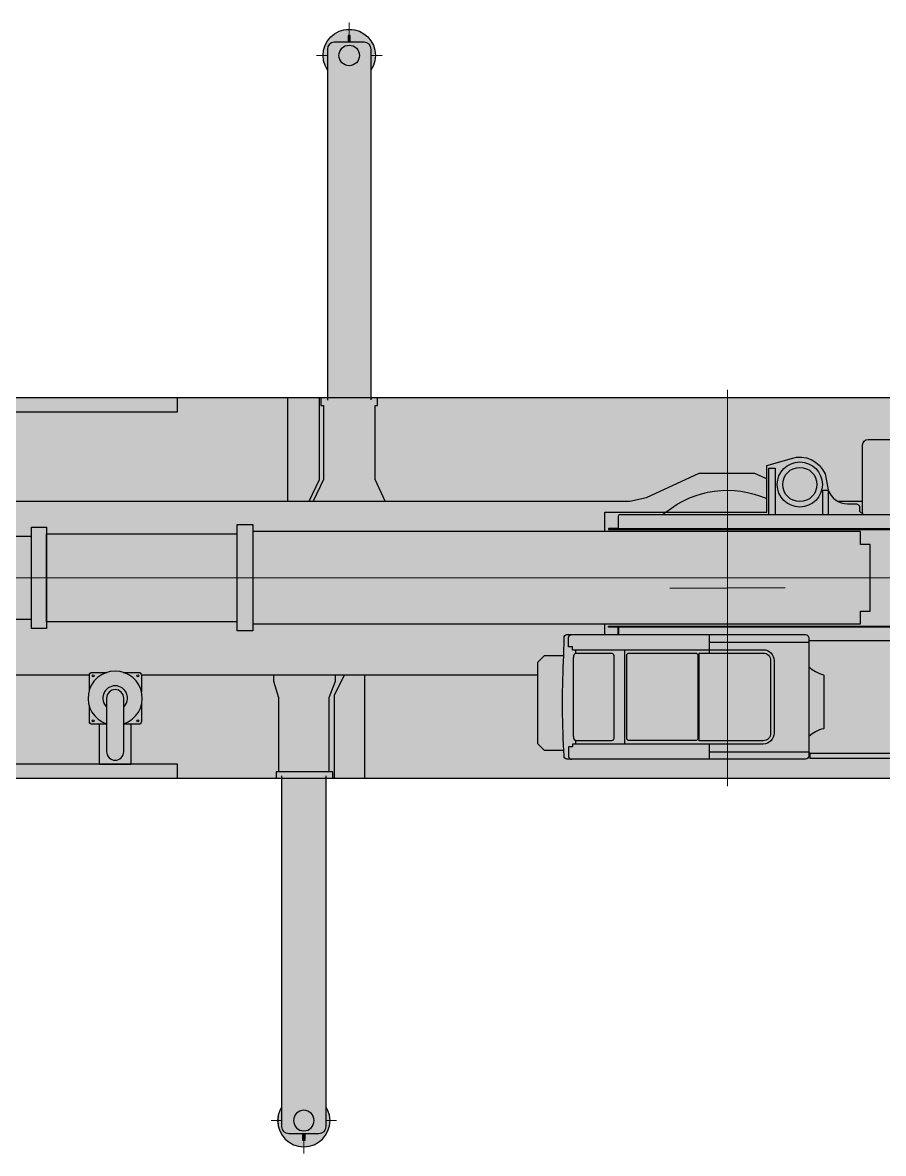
# Model space of a CAD drawing. Header units: millimetres. Extents: x -10760 to 69995, y -15762 to 14828.
# Drawn here: x 52692 to 58992, y -10375 to -2094 of the extents above; entities that cross this region are included whole.
import ezdxf

# ---------------------------------------------------------------- set-up
doc = ezdxf.new("R2010")
doc.units = ezdxf.units.MM
doc.set_wipeout_variables(frame=1)
doc.layers.add('Техника. Кран ZTC600V552', color=250, linetype='Continuous')
doc.layers.add('Техника. Кран ZTC600V552 Штрих', color=7, linetype='Continuous', true_color=0xb8d68f)

# ---------------------------------------------------------------- blocks, each defined once
blk = doc.blocks.new('ZTC600V552-20200530.16455901')
at = {"color": 0, "linetype": 'ByBlock', "lineweight": -2, "transparency": 16777216}
blk.add_wipeout([(220.0939139130435, 66.77326604590951), (191.22896470923652, 127.79469103305348), (145.89157562082718, 177.8078967955936), (87.98710385883831, 212.5047518398918), (22.503433615391778, 228.8964732701612), (-44.91867967715201, 225.57108018551799), (-108.47150333670196, 202.8150215439572), (-162.6806048220348, 162.58850148376723), (-202.87641868958298, 108.35662757620787), (-225.59648239580568, 44.79092687854239), (-228.8836924017899, -22.633058841500542), (-212.45488883531664, -88.10743561115169), (-177.7252468479963, -145.99224853675895), (-127.68637359892062, -191.30130683598816), (-66.64861157591281, -220.13169370856872), (0.13025378489598854, -229.999963117283), (66.89789910043234, -220.056063529157), (127.9029674809651, -191.15656125166925), (177.89048971677056, -145.79085591465451), (212.55454669009626, -87.86674388736463), (228.90918072702092, -22.373801171998252), (230.00000000000009, -5.684341886080802e-14)], dxfattribs=at)
at = {"layer": 'Техника. Кран ZTC600V552 Штрих', "true_color": 0xadadad, "transparency": 16777216}
h = blk.add_hatch(color=253, dxfattribs=at)
h.dxf.hatch_style = 1
edge = h.paths.add_edge_path()
edge.add_arc((0, 0), 230, 0, 360)
at = {"color": 0, "linetype": 'ByBlock', "lineweight": 5, "transparency": 16777216}
for points in [[(0, 0), (0, 288.2672045014607)], [(-288.2672045014608, 0), (0, 0)], [(0, 0), (288.2672045014608, 0)], [(0, -288.2672045014607), (0, 0)]]:
    blk.add_lwpolyline(points, dxfattribs=at)
at = {"color": 0, "linetype": 'ByBlock', "lineweight": -2, "transparency": 16777216}
for points in [[(9.22455054404884, 75.97117748019454), (9.22455054404884, 173.6035107707744), (-9.224550544044645, 173.6035107707744), (-9.224550544044645, 75.97117748019454)], [(-75.97117748019454, 9.224550544046743), (-173.6035107707744, 9.224550544046743), (-173.6035107707744, -9.224550544046743), (-75.97117748019454, -9.224550544046743)], [(75.97117748019454, 9.224550544046743), (173.6035107707744, 9.224550544046743), (173.6035107707744, -9.224550544046743), (75.97117748019454, -9.224550544046743)], [(9.22455054404884, -75.97117748019454), (9.22455054404884, -173.6035107707744), (-9.224550544044645, -173.6035107707744), (-9.224550544044645, -75.97117748019454)]]:
    blk.add_lwpolyline(points, close=True, dxfattribs=at)
for radius in [230, 75.97117748019454]:
    blk.add_circle((0, 0), radius, dxfattribs=at)
blk = doc.blocks.new('ZTC600V552-20200530.164601')
at = {"color": 0, "linetype": 'ByBlock', "lineweight": -2, "transparency": 16777216}
blk.add_wipeout([(-160, -2912.2687313229762), (160, -2912.2687313229762), (160, 46.814070560263644), (160, 46.814070560263644), (156.19397662556435, 65.94824217851783), (145.3553390593272, 82.16940961959062), (129.1341716182542, 93.00804718582822), (110, 96.81407056026364), (-110.00000000000023, 96.81407056026364), (-110.00000000000023, 96.81407056026364), (-129.13417161825464, 93.00804718582822), (-145.3553390593272, 82.16940961959062), (-156.19397662556435, 65.94824217851783), (-160, 46.814070560263644)], dxfattribs=at)
at = {"layer": 'Техника. Кран ZTC600V552 Штрих', "true_color": 0xadadad, "transparency": 16777216}
h = blk.add_hatch(color=253, dxfattribs=at)
h.dxf.hatch_style = 1
edge = h.paths.add_edge_path()
edge.add_line((-160, 46.81407056026364), (-160, -2912.268731322976))
edge.add_line((-160, -2912.268731322976), (160, -2912.268731322976))
edge.add_line((160, -2912.268731322976), (160, 46.81407056026364))
edge.add_arc((110, 46.81407056026364), 50, 0, 90)
edge.add_line((110, 96.81407056026364), (-110, 96.81407056026364))
edge.add_arc((-110, 46.81407056026364), 50, 90, 180)
at = {"color": 0, "linetype": 'ByBlock', "lineweight": -2, "transparency": 16777216}
blk.add_lwpolyline([(-160, 46.81407056026364), (-160, -2912.268731322976), (160, -2912.268731322976), (160, 46.81407056026364, 0.414213562373095), (110, 96.81407056026364), (-110, 96.81407056026364, 0.414213562373095)], format="xyb", close=True, dxfattribs=at)
blk.add_circle((0, 0), 75.12950752593702, dxfattribs=at)
blk = doc.blocks.new('ZTC600V552-20230223.112011')
at = {"color": 0, "linetype": 'ByBlock', "lineweight": -2, "transparency": 16777216}
blk.add_wipeout([(3482, -1395.000000000009), (-6272.576220367216, -1365.0000000000018), (-6272.576220367216, -1395.0000000000036), (-6751.290429858449, -1395.0000000000036), (-7689.950956970864, -1375.0000000000055), (-7839.814450773222, -1365.0000000000018), (-7934.015648474164, -1365.0000000000018), (-7934.015648474164, -1328.1526880161236), (-7943.399571191656, -1328.1526880161236), (-7943.399571191656, -1365.0000000000018), (-7971.565594908699, -1365.0000000000018), (-7971.565594908699, -1365.0000000000018), (-8016.052618565442, -1360.5948479144881), (-8058.329447433411, -1346.0631453438782), (-8096.123435916357, -1322.186062748151), (-8127.40291929887, -1290.2471435733387), (-8149.90581864377, -1253.2292483891033), (-8149.90581864377, -1253.2292483891033), (-8181.3338465066845, -1086.2716451420383), (-8204.360544903306, -917.9495331712496), (-8218.92811746713, -748.6853962521855), (-8225, -578.9040826164874), (-8225, -578.9040826164874), (-8225, 578.9040826164819), (-8225, 578.9040826164819), (-8218.92811746713, 748.6853962521818), (-8204.360544903306, 917.9495331712424), (-8181.333846506683, 1086.2716451420347), (-8149.905818643768, 1253.2292483890997), (-8149.90581864377, 1253.2292483890997), (-8149.90581864377, 1253.2292483890997), (-8126.546380182957, 1291.3453509381216), (-8095.037011918302, 1323.0574992459005), (-8057.071540679887, 1346.6609657789595), (-8014.690849460354, 1360.886915676485), (-7971.565594908699, 1364.9999999999964), (-7943.399571191656, 1364.9999999999964), (-7943.399571191656, 1328.1526880161146), (-7934.015648474164, 1328.1526880161146), (-7934.015648474164, 1364.9999999999964), (-7839.814450773222, 1364.9999999999964), (-7689.950956970864, 1374.9999999999964), (-6751.290429858449, 1394.9999999999964), (-6272.576220367216, 1394.9999999999964), (-6272.576220367216, 1364.9999999999964), (3482, 1395), (3482, -1.8189894035458565e-12)], dxfattribs=at)
at = {"layer": 'Техника. Кран ZTC600V552 Штрих', "transparency": 16777216}
h = blk.add_hatch(color=256, dxfattribs=at)
h.dxf.hatch_style = 1
edge = h.paths.add_edge_path()
edge.add_line((3482, 0), (3482, -1395.000000000004))
edge.add_line((3482, -1395.000000000004), (-6242.576220367217, -1395.000000000004))
edge.add_line((-6242.576220367217, -1395.000000000004), (-6242.576220367217, -1365.000000000004))
edge.add_line((-6242.576220367217, -1365.000000000004), (-6272.576220367217, -1365))
edge.add_line((-6272.576220367217, -1365), (-6272.576220367217, -1395))
edge.add_line((-6272.576220367217, -1395), (-6751.290429858449, -1395))
edge.add_line((-6751.290429858449, -1395), (-7689.950956970864, -1375))
edge.add_line((-7689.950956970864, -1375), (-7839.814450773221, -1365))
edge.add_line((-7839.814450773221, -1365), (-7934.015648474164, -1365))
edge.add_line((-7934.015648474164, -1365), (-7934.015648474164, -1328.152688016118))
edge.add_line((-7934.015648474164, -1328.152688016118), (-7943.399571191656, -1328.152688016118))
edge.add_line((-7943.399571191656, -1328.152688016118), (-7943.399571191656, -1365))
edge.add_line((-7943.399571191656, -1365), (-7971.565594908698, -1365))
edge.add_arc((-7974.937529171773, -1172.215963592285), 192.8135229550195, 204.8449366011224, 271.0020430524743, ccw=False)
edge.add_arc((-4834.153194185941, -542.6365909160021), 3391.040753434504, 180.6127952967653, 192.0959835745431, ccw=False)
edge.add_line((-8225, -578.9040826164855), (-8225, 578.9040826164855))
edge.add_arc((-4834.153194185941, 542.6365909160021), 3391.040753434504, 167.9040164254568, 179.3872047032346, ccw=False)
edge.add_arc((-7974.937529171773, 1172.215963592285), 192.8135229550195, 88.99795694752572, 155.1550633988776, ccw=False)
edge.add_line((-7971.565594908698, 1365), (-7943.399571191656, 1365))
edge.add_line((-7943.399571191656, 1365), (-7943.399571191656, 1328.152688016118))
edge.add_line((-7943.399571191656, 1328.152688016118), (-7934.015648474164, 1328.152688016118))
edge.add_line((-7934.015648474164, 1328.152688016118), (-7934.015648474164, 1365))
edge.add_line((-7934.015648474164, 1365), (-7839.814450773221, 1365))
edge.add_line((-7839.814450773221, 1365), (-7689.950956970864, 1375))
edge.add_line((-7689.950956970864, 1375), (-6751.290429858449, 1395))
edge.add_line((-6751.290429858449, 1395), (-6272.576220367217, 1395))
edge.add_line((-6272.576220367217, 1395), (-6272.576220367217, 1365))
edge.add_line((-6272.576220367217, 1365), (-6242.576220367217, 1364.999999999997))
edge.add_line((-6242.576220367217, 1364.999999999997), (-6242.576220367217, 1395))
edge.add_line((-6242.576220367217, 1395), (3482, 1395.000000000003))
edge.add_line((3482, 1395.000000000003), (3482, 0))
edge = h.paths.add_edge_path(flags=16)
edge.add_arc((-7770.445574267524, -1128.305616152095), 50, -77.75787567394337, 1.0231815394945443e-12, ccw=False)
edge.add_line((-7759.843407095406, -1177.168629273008), (-7920.336020298531, -1211.991891417296))
edge.add_arc((-7930.938187470648, -1163.128878296382), 50.00000000000077, 179.9999999999997, 282.24212432605543, ccw=False)
edge.add_arc((11707.99034504132, 0), 19723.25468947483, 176.6191652958018, 183.3808347041982, ccw=False)
edge.add_arc((-7930.938187470648, 1163.128878296382), 50.00000000000091, 77.75787567394462, 180.0000000000003, ccw=False)
edge.add_line((-7920.336020298531, 1211.991891417296), (-7759.843407095406, 1177.168629273008))
edge.add_arc((-7770.445574267524, 1128.305616152095), 50.0000000000003, -1.0231815394945443e-12, 77.75787567394337, ccw=False)
edge.add_arc((31297.87970779024, 0), 39034.63566347082, 178.3436208805314, 181.6563791194686)
at = {"color": 0, "linetype": 'ByBlock', "lineweight": -2, "transparency": 16777216}
for points in [[(-6242.576220367217, 1395), (3482, 1395.000000000003), (3482, 0), (3482, -1395.000000000004), (-6242.576220367217, -1395.000000000004)], [(-4024.929659903373, -1395.000000000004), (-4024.929659903373, -1290.68850714423), (-6178.714100705864, -1290.68850714423), (-6178.714100705864, -1028.451128417357), (-6150.545290885002, -1028.451128417357), (-6150.545290885002, -485.2488775989768), (-6188.089572241769, -485.2488775989768), (-6188.089572241769, 410.3303600887157), (-6066.067140376221, 410.3303600887157), (-6066.067140376221, 532.0828649289906), (-6066.067140376221, 578.9175023498974), (-5944.036210894006, 578.9175023498974), (-5944.036210894006, 1290.701926877642), (-4024.929659903374, 1290.701926877642), (-4024.929659903374, 1395.000000000001)], [(-5944.036210894006, 635.1092230214781), (-713.3949782770451, 635.1092230214781), (-591.3725464114968, 663.1979787925229), (-206.5090799909885, 841.146429895176), (197.1109481440126, 841.146429895176), (591.3611698208761, 663.1979787925229), (713.3779366086574, 635.1092230214781), (2782.256363006141, 635.1092230214781), (2782.256363006141, 1395.000000000003)], [(-3220.103981161868, 1395.000000000001), (-3220.103981161868, 635.1092230214781)], [(-3060.511775089577, 635.1092230214781), (-2985.423212376057, 794.3259087336337), (-2985.423212376057, 1395.000000000001)], [(-2976.042122197447, 1395.000000000001), (-2976.042122197447, 1337.5231910002), (-2957.268565249621, 1337.5231910002), (-2957.268565249621, 794.3259087336337), (-3032.362793040924, 635.1092230214781)], [(-2503.63154188131, 635.1092230214781), (-2578.731434750379, 794.3259087336337), (-2578.731434750379, 1337.5231910002), (-2559.957877802554, 1337.5231910002), (-2559.957877802553, 1395.000000000001)], [(-6150.545290885002, -635.1092230214781), (-4668.895078266485, -635.1092230214781)], [(-4288.449713738903, -635.1092230214781), (-713.3949782770451, -635.1092230214781), (-591.3725464114968, -663.1979787925229), (-206.5090799909885, -841.146429895176), (197.1109481440126, -841.146429895176), (591.3611698208761, -663.1979787925229), (713.3779366086574, -635.1092230214781), (2782.256363006141, -635.1092230214781), (2782.256363006141, -1395.000000000004)], [(-3322.130799133745, -635.1092230214781), (-3322.130799133745, -681.2901685488687), (-3284.578020160327, -803.0426269540803), (-3284.578020160327, -1346.254071915075), (-3303.345912030377, -1346.254071915075), (-3303.345912030377, -1395.000000000004)], [(-2887.267332713245, -1395.000000000004), (-2887.267332713245, -1346.254071915075), (-2915.421979839673, -1346.254071915075), (-2915.421979839673, -803.0426269540803), (-2868.482445609884, -681.2901685488687), (-2868.482445609884, -635.1092230214781)], [(-2802.779601170517, -635.1092230214781), (-2877.880577456875, -784.9681753920668), (-2877.880577456875, -1395.000000000004)], [(-2652.603605595821, -1395.000000000004), (-2652.603605595821, -635.1092230214781)], [(-4598.651418395842, -997.6422414335102), (-4598.651418395842, -1290.68850714423), (-4363.026856592325, -1290.68850714423), (-4363.026856592325, -997.6422414335102)], [(-2915.421979839673, -1346.254071915075), (-3284.578020160327, -1346.254071915075)]]:
    blk.add_lwpolyline(points, dxfattribs=at)
for points in [[(-4669.07084460793, -744.6222514959773), (-4669.07084460793, -637.7661286111106, -0.414213562373095), (-4648.901905945582, -617.5971899487631), (-4539.757923673131, -617.5971899487631)], [(-4421.920351315033, -617.5971899487631), (-4308.442886059805, -617.5971899487631, -0.414213562373095), (-4288.273947397458, -637.7661286111106), (-4288.273947397458, -759.6912792369585)], [(-4543.529703178792, -997.6422414335102), (-4648.901905945582, -997.6422414335102, -0.414213562373095), (-4669.07084460793, -977.4733027711627), (-4669.07084460793, -869.1991321867645)], [(-4288.273947397458, -854.1301044457832), (-4288.273947397458, -977.4733027711627, -0.414213562373095), (-4308.442886059805, -997.6422414335102), (-4418.148571809375, -997.6422414335102)]]:
    blk.add_lwpolyline(points, format="xyb", dxfattribs=at)
blk.add_lwpolyline([(-4418.148571809375, -1198.26319558073), (-4418.148571809375, -806.9106918413745, 0.9999999999999999), (-4543.529703178792, -806.9106918413745), (-4543.529703178793, -1198.26319558073, 0.9999999999999999)], format="xyb", close=True, dxfattribs=at)
for centre, radius in [((0, 0), 116.752953930506), ((-4641.745141335887, -643.4917937705177), 7.186608109113877), ((-4315.599650669501, -643.4917937705177), 7.186608109113877), ((-4641.745141335887, -971.7476376117556), 7.186608109113877), ((-4315.599650669501, -971.7476376117556), 7.186608109113877)]:
    blk.add_circle(centre, radius, dxfattribs=at)
for centre, radius, start, end in [((-4480.839137494082, -806.9106918413709), 198.2700818672722, 288.4325304276095, 251.5674695723905), ((-4480.839137494084, -806.9106918413745), 90.30677710072716, 313.963150102835, 226.036849897165)]:
    blk.add_arc(centre, radius, start, end, dxfattribs=at)
blk = doc.blocks.new('ZTC600V552-20230219.111248')
at = {"color": 0, "linetype": 'ByBlock', "lineweight": -2, "transparency": 16777216}
blk.add_wipeout([(988.9515436030897, 1048.154202563801), (988.9515436030897, 1048.154202563801), (992.8699856447056, 1062.9169608808825), (1001.6209360687237, 1075.435510630692), (1014.1394858185329, 1084.18646105471), (1028.9022441356146, 1088.1049030963268), (1028.9022441356146, 1088.1049030963259), (2122.3364738910177, 1088.1049030963259), (2122.3364738910177, 1088.1049030963259), (2138.3927521467717, 1086.4494110483165), (2152.0870683721255, 1077.9047970449083), (2160.6316823755337, 1064.2104808195545), (2162.2871744235426, 1048.154202563801), (2162.2871744235426, 1048.1542025638), (2162.2871744235426, 535.5371178456699), (2319.4699895037993, 535.5371178456699), (2319.4699895037993, 551.3673592288833), (2340.9831475447427, 551.3673592288833), (2353.9511900273646, 548.5051603282773), (2395.6501095176354, 529.7764240439137), (2408.5507451420926, 526.909040000377), (2757.7804921589563, 526.909040000377), (2846.9079140836766, 577.2671481935686), (2861.2085383008234, 580.160457951788), (3832.70728905173, 580.160457951788), (3832.70728905173, 580.160457951788), (3840.486619163566, 578.7451306812318), (3847.081600165857, 574.3830951642849), (3851.4283440807626, 567.7780254742729), (3852.8256436429074, 559.9954370741762), (3852.8256436429074, 559.9954370741762), (3852.8256436429074, -411.72108967998065), (3852.8256436429074, -411.72108967998065), (3851.428344080759, -419.50367808007286), (3847.081600165852, -426.1087477700803), (3840.486619163563, -430.47078328702355), (3832.70728905173, -431.8861105575779), (2861.2085383008234, -431.8861105575779), (2846.9079140836766, -427.5772567778622), (2757.7804921589563, -377.16729715531983), (2408.5507451420926, -377.16729715531983), (2395.6501095176354, -380.0450514847321), (2353.9511900273646, -398.75823234030395), (2340.9831475447427, -401.63598666970165), (2319.4699895037993, -401.63598666970165), (2319.4699895037993, -385.7953750006127), (1988.9223124848795, -385.7953750006127), (1988.9223124848795, -414.5781034376414), (1986.0704838701347, -417.4714131958608), (1865.35517118009, -417.4714131958608), (1865.35517118009, -1235.1710467543307), (1865.35517118009, -1235.1710467543307), (1864.8613185092308, -1240.1817337256257), (1862.2902695878824, -1244.5107730912182), (1858.1267429886395, -1247.3420132156534), (1853.155686307553, -1248.1416818084103), (606.4543177796368, -1248.1416818084103), (606.4543177796368, -1209.2634800752426), (594.9484856049386, -1209.2634800752426), (594.9484856049386, -1227.9766609308135), (594.9484856049386, -1227.9766609308135), (593.4904414557304, -1237.7618816261097), (588.2929011687212, -1246.179839321513), (580.1977205934926, -1251.867060809299), (570.5160920911147, -1253.902375610167), (-1174.1237663989305, -1253.902375610167), (-1174.1237663989305, -1253.902375610167), (-1182.5538362741254, -1251.2059794681454), (-1189.4928698380413, -1245.7117603740217), (-1194.0505525106641, -1238.124655596107), (-1195.64210958279, -1229.418130666978), (-1197.1568599835446, -1190.5554843626164), (-1337.9172466002055, -1190.5554843626164), (-1388.228688506977, -1140.1558950259496), (-1388.228688506977, -544.1651956909482), (-1337.9172466002055, -493.7811617830889), (-1197.1568599835446, -493.7811617830889), (-1195.64210958279, -362.77334036533966), (-1195.64210958279, -362.77334036533966), (-1193.9482763686838, -354.94830780607026), (-1189.6196539291027, -348.21308447744923), (-1183.2052393787644, -343.4218955344786), (-1175.518569848682, -341.18240518037055), (-898.1704593518075, -341.18240518037055), (-898.1704593518075, 555.6917684373911), (-450.38266031110766, 555.6917684373911), (-450.38266031110766, 555.6917684373911), (-351.7917419846583, 622.800491722177), (-243.42086416949246, 672.595097443449), (-128.28278318788625, 703.6912744631372), (-9.578386477549884, 715.2245358839891), (109.39229343542524, 706.8742521516224), (225.32182123908524, 678.8725646919856), (288.8181284747294, 654.3867135588289), (288.8181284747294, 897.0470805926388), (468.4828493990061, 948.7152326906216), (468.4828493990061, 948.7152326906216), (530.503534340531, 958.468343210794), (592.4780534039277, 948.4260570021997), (648.2452585458892, 919.586720045726), (692.26109695191, 874.8173723304681), (714.248254273487, 834.9531966775976), (737.2236226223467, 719.8067275006906), (737.2236226223467, 719.8067275006906), (758.3919668790518, 677.9940081260502), (791.4727163564531, 644.7966239808147), (833.2106739026951, 623.4812492493929), (879.4987596397475, 616.1453499267373), (879.4987596397477, 616.1453499267373), (945.6145172150428, 616.1453499267373), (945.6145172150428, 616.1453499267373), (953.0123960299702, 614.0972824903447), (959.285490356122, 609.6733160845542), (963.6981423459891, 603.3922577660305), (965.7328718062417, 595.9906993350014), (965.7328718062417, 570.0805400844401), (965.7328718062417, 570.0805400844401), (967.4072733862818, 563.0804369130628), (971.4774351849969, 557.1442051122094), (977.403485796164, 553.059233972157), (984.3993863753786, 551.3673592288833), (988.9515436030898, 551.3673592288833), (988.9515436030898, 535.5371178456699)], dxfattribs=at)
at = {"layer": 'Техника. Кран ZTC600V552 Штрих', "transparency": 16777216}
h = blk.add_hatch(color=256, dxfattribs=at)
h.dxf.hatch_style = 1
edge = h.paths.add_edge_path(flags=16)
edge.add_line((-720.0361004438091, -476.4938952348894), (-232.7339140227341, -476.4938952348894))
edge.add_arc((-232.7339140227341, -493.6814174134124), 17.18752217852307, 0, 90, ccw=False)
edge.add_line((-215.546391844211, -493.6814174134124), (-215.546391844211, -1099.935967926278))
edge.add_arc((-232.7339140227341, -1099.935967926278), 17.18752217852307, 270, 360, ccw=False)
edge.add_line((-232.7339140227341, -1117.123490104801), (-720.0361004438091, -1117.123490104801))
edge.add_arc((-720.0361004438091, -1099.935967926278), 17.18752217852307, 180, 270, ccw=False)
edge.add_line((-737.2236226223322, -1099.935967926278), (-737.2236226223322, -493.6814174134124))
edge.add_arc((-720.0361004438091, -493.6814174134124), 17.18752217852307, 90, 180, ccw=False)
edge = h.paths.add_edge_path(flags=16)
edge.add_line((-832.0547017764984, -493.6814174134124), (-832.0547017764984, -1101.377437662457))
edge.add_arc((-849.2422239550215, -1101.377437662457), 17.18752217852307, 270, 360, ccw=False)
edge.add_line((-849.2422239550215, -1118.56495984098), (-1109.407997416318, -1118.56495984098))
edge.add_arc((-1102.872221548005, -1100.526976369161), 19.18554700628723, 199.8398026043557, 250.0828229582965, ccw=False)
edge.add_arc((-1019.337262298114, -1072.015120736728), 107.4499028119769, 182.5626383000164, 199.0231237622682, ccw=False)
edge.add_line((-1126.679708535696, -1076.819374064275), (-1126.679708535696, -518.2394810115948))
edge.add_arc((-974.3579157436479, -531.6107317937892), 152.9075501957437, 163.434584941336, 174.9832692034874, ccw=False)
edge.add_arc((-1101.631159196373, -493.439277987352), 20.03599497439241, 122.24794011648859, 164.2933283052279, ccw=False)
edge.add_line((-1112.322047746275, -476.4938952348894), (-849.2422239550215, -476.4938952348894))
edge.add_arc((-849.2422239550215, -493.6814174134124), 17.18752217852307, 0, 90, ccw=False)
h.paths.add_polyline_path([(2497.258835096583, 312.9706531293996), (2497.258835096583, -164.6651948775761), (2872.741164903415, -164.6651948775761), (2872.741164903415, 312.9706531293996)], flags=16)
h.paths.add_polyline_path([(3227.258835096583, 312.9706531293996), (3227.258835096583, -164.6651948775761), (3602.741164903415, -164.6651948775761), (3602.741164903415, 312.9706531293996)], flags=16)
edge = h.paths.add_edge_path()
edge.add_line((988.9515436030897, 535.5371178456699), (988.9515436030896, 1048.154202563801))
edge.add_arc((1032.581396694811, 1044.475050004604), 43.78470331473147, 94.82014852031432, 175.1798514796858, ccw=False)
edge.add_line((1028.902244135615, 1088.104903096326), (2122.336473891018, 1088.104903096326))
edge.add_arc((2126.790001268233, 1052.607729941016), 35.77545538658671, -7.151048143671574, 97.1510481436705, ccw=False)
edge.add_line((2162.287174423543, 1048.1542025638), (2162.287174423543, 535.5371178456699))
edge.add_line((2162.287174423543, 535.5371178456699), (2319.469989503799, 535.5371178456699))
edge.add_line((2319.469989503799, 535.5371178456699), (2319.469989503799, 551.3673592288833))
edge.add_line((2319.469989503799, 551.3673592288833), (2340.983147544743, 551.3673592288833))
edge.add_line((2340.983147544743, 551.3673592288833), (2353.951190027365, 548.5051603282773))
edge.add_line((2353.951190027365, 548.5051603282773), (2395.650109517635, 529.7764240439137))
edge.add_line((2395.650109517635, 529.7764240439137), (2408.550745142093, 526.909040000377))
edge.add_line((2408.550745142093, 526.909040000377), (2757.780492158956, 526.909040000377))
edge.add_line((2757.780492158956, 526.909040000377), (2846.907914083677, 577.2671481935686))
edge.add_line((2846.907914083677, 577.2671481935686), (2861.208538300823, 580.160457951788))
edge.add_line((2861.208538300823, 580.160457951788), (3832.70728905173, 580.160457951788))
edge.add_arc((3833.144906464283, 560.4786540323555), 19.68666844650858, -1.4064885166989143, 91.27373995573208, ccw=False)
edge.add_line((3852.825643642907, 559.9954370741762), (3852.825643642907, -411.7210896799807))
edge.add_arc((3833.144906464285, -412.2043066381475), 19.6866684465066, -91.27373995573743, 1.4064885166625913, ccw=False)
edge.add_line((3832.70728905173, -431.8861105575779), (2861.208538300823, -431.8861105575779))
edge.add_line((2861.208538300823, -431.8861105575779), (2846.907914083677, -427.5772567778622))
edge.add_line((2846.907914083677, -427.5772567778622), (2757.780492158956, -377.1672971553198))
edge.add_line((2757.780492158956, -377.1672971553198), (2408.550745142093, -377.1672971553198))
edge.add_line((2408.550745142093, -377.1672971553198), (2395.650109517635, -380.0450514847325))
edge.add_line((2395.650109517635, -380.0450514847325), (2353.951190027365, -398.7582323403039))
edge.add_line((2353.951190027365, -398.7582323403039), (2340.983147544743, -401.6359866697021))
edge.add_line((2340.983147544743, -401.6359866697021), (2319.469989503799, -401.6359866697021))
edge.add_line((2319.469989503799, -401.6359866697021), (2319.469989503799, -385.7953750006127))
edge.add_line((2319.469989503799, -385.7953750006127), (1988.92231248488, -385.7953750006127))
edge.add_line((1988.92231248488, -385.7953750006127), (1988.92231248488, -414.5781034376414))
edge.add_line((1988.92231248488, -414.5781034376414), (1986.070483870135, -417.4714131958608))
edge.add_line((1986.070483870135, -417.4714131958608), (1865.35517118009, -417.4714131958608))
edge.add_line((1865.35517118009, -417.4714131958608), (1865.35517118009, -1235.171046754331))
edge.add_arc((1853.843434150755, -1236.566131930133), 11.59596274917761, -93.40016504569928, 6.909868951569877, ccw=False)
edge.add_line((1853.155686307553, -1248.141681808411), (606.4543177796368, -1248.141681808411))
edge.add_line((606.4543177796368, -1248.141681808411), (606.4543177796368, -1209.263480075242))
edge.add_line((606.4543177796368, -1209.263480075242), (594.9484856049385, -1209.263480075242))
edge.add_line((594.9484856049385, -1209.263480075242), (594.9484856049385, -1227.976660930814))
edge.add_arc((570.4031375675592, -1229.320526103777), 24.58210902016312, -89.73672558990751, 3.133832305865326, ccw=False)
edge.add_line((570.5160920911148, -1253.902375610167), (-1174.12376639893, -1253.902375610167))
edge.add_arc((-1170.932830349625, -1229.399993352232), 24.70928588981747, 180.0420567265523, 262.58015036715426, ccw=False)
edge.add_line((-1195.64210958279, -1229.418130666978), (-1197.156859983545, -1190.555484362616))
edge.add_line((-1197.156859983545, -1190.555484362616), (-1337.917246600206, -1190.555484362616))
edge.add_line((-1337.917246600206, -1190.555484362616), (-1388.228688506977, -1140.15589502595))
edge.add_line((-1388.228688506977, -1140.15589502595), (-1388.228688506977, -544.1651956909482))
edge.add_line((-1388.228688506977, -544.1651956909482), (-1337.917246600206, -493.7811617830885))
edge.add_line((-1337.917246600206, -493.7811617830885), (-1197.156859983545, -493.7811617830885))
edge.add_line((-1197.156859983545, -493.7811617830885), (-1195.64210958279, -362.7733403653401))
edge.add_arc((-1173.17401825473, -363.5410172469528), 22.48120227480338, 95.98622868364367, 178.0431118692117, ccw=False)
edge.add_line((-1175.518569848682, -341.1824051803706), (-898.170459351808, -341.1824051803706))
edge.add_line((-898.170459351808, -341.1824051803706), (-898.170459351808, 555.6917684373911))
edge.add_line((-898.170459351808, 555.6917684373911), (-450.382660311108, 555.691768437391))
edge.add_arc((-1.354294454358751e-11, 2.216893335571513e-11), 715.2886705505332, 66.18540078747998, 129.0244233487745, ccw=False)
edge.add_line((288.8181284747297, 654.3867135588289), (288.8181284747297, 897.0470805926384))
edge.add_line((288.8181284747297, 897.0470805926384), (468.4828493990062, 948.7152326906216))
edge.add_arc((530.0391552874634, 759.3479547196769), 199.1209299916972, 22.314797898035977, 108.00742918457041, ccw=False)
edge.add_line((714.248254273487, 834.9531966775976), (737.2236226223467, 719.8067275006906))
edge.add_arc((879.4510838528145, 765.5468453560054), 149.4015030362221, 197.8277055308751, 270.0182837613216)
edge.add_line((879.4987596397477, 616.1453499267373), (945.6145172150427, 616.1453499267373))
edge.add_arc((943.421144854481, 593.8375402815152), 22.41537984241039, 5.512172307363414, 84.38455220716122, ccw=False)
edge.add_line((965.7328718062417, 595.9906993350014), (965.7328718062417, 570.0805400844401))
edge.add_arc((985.4692259337343, 571.1011036146923), 19.76272309589627, 182.9601185759715, 266.8968208753577)
edge.add_line((984.3993863753785, 551.3673592288833), (988.9515436030897, 551.3673592288833))
edge.add_line((988.9515436030897, 551.3673592288833), (988.9515436030897, 535.5371178456699))
h = blk.add_hatch(color=256, dxfattribs=at)
h.dxf.hatch_style = 1
h.set_gradient(color1=(132, 132, 132), color2=(173, 173, 173), tint=1, name='CYLINDER')
h.paths.add_polyline_path([(2497.258835096583, 312.9706531293996), (2497.258835096583, -164.6651948775761), (2872.741164903415, -164.6651948775761), (2872.741164903415, 312.9706531293996)])
h = blk.add_hatch(color=256, dxfattribs=at)
h.dxf.hatch_style = 1
h.set_gradient(color1=(132, 132, 132), color2=(173, 173, 173), tint=1, name='CYLINDER')
h.paths.add_polyline_path([(3227.258835096583, 312.9706531293996), (3227.258835096583, -164.6651948775761), (3602.741164903415, -164.6651948775761), (3602.741164903415, 312.9706531293996)])
h = blk.add_hatch(color=256, dxfattribs=at)
h.dxf.hatch_style = 1
h.set_gradient(color1=(173, 173, 173), tint=1)
h.paths.add_polyline_path([(-832.0547017764984, -493.6814174134124, 0.4142135623730951), (-849.2422239550215, -476.4938952348894), (-1112.322047746275, -476.4938952348894, 0.1766371228064324), (-1120.720472878006, -487.3532942724455, 0.05156624040287453), (-1126.679708535696, -518.2394810115949), (-1126.679708535696, -1076.819374064275, 0.07194616998267175), (-1120.919014733942, -1107.03838709453, 0.2228074169085078), (-1109.407997416318, -1118.56495984098), (-849.2422239550215, -1118.56495984098, 0.4142135623730951), (-832.0547017764984, -1101.377437662457)])
h = blk.add_hatch(color=256, dxfattribs=at)
h.dxf.hatch_style = 1
h.set_gradient(color1=(173, 173, 173), rotation=45, tint=1, name='HEMISPHERICAL')
edge = h.paths.add_edge_path()
edge.add_line((-720.0361004438091, -476.4938952348894), (-232.7339140227341, -476.4938952348894))
edge.add_arc((-232.7339140227341, -493.6814174134124), 17.18752217852307, 0, 90, ccw=False)
edge.add_line((-215.546391844211, -493.6814174134124), (-215.546391844211, -1099.935967926278))
edge.add_arc((-232.7339140227341, -1099.935967926278), 17.18752217852307, 270, 360, ccw=False)
edge.add_line((-232.7339140227341, -1117.123490104801), (-720.0361004438091, -1117.123490104801))
edge.add_arc((-720.0361004438091, -1099.935967926278), 17.18752217852307, 180, 270, ccw=False)
edge.add_line((-737.2236226223322, -1099.935967926278), (-737.2236226223322, -493.6814174134124))
edge.add_arc((-720.0361004438091, -493.6814174134124), 17.18752217852307, 90, 180, ccw=False)
at = {"color": 0, "linetype": 'ByBlock', "lineweight": -2, "transparency": 16777216}
for points in [[(988.9515436030897, 535.5371178456699), (988.9515436030896, 1048.154202563801, -0.3657486703984382), (1028.902244135615, 1088.104903096326), (2122.336473891018, 1088.104903096326, -0.4893653470174688), (2162.287174423543, 1048.1542025638), (2162.287174423543, 535.5371178456699), (2319.469989503799, 535.5371178456699), (2319.469989503799, 551.3673592288833), (2340.983147544743, 551.3673592288833), (2353.951190027365, 548.5051603282773), (2395.650109517635, 529.7764240439137), (2408.550745142093, 526.909040000377), (2757.780492158956, 526.909040000377), (2846.907914083677, 577.2671481935686), (2861.208538300823, 580.160457951788), (3832.70728905173, 580.160457951788, -0.4279820829075813), (3852.825643642907, 559.9954370741762), (3852.825643642907, -411.7210896799807, -0.4279820829074186), (3832.70728905173, -431.8861105575779), (2861.208538300823, -431.8861105575779), (2846.907914083677, -427.5772567778622), (2757.780492158956, -377.1672971553198), (2408.550745142093, -377.1672971553198), (2395.650109517635, -380.0450514847325), (2353.951190027365, -398.7582323403039), (2340.983147544743, -401.6359866697021), (2319.469989503799, -401.6359866697021), (2319.469989503799, -385.7953750006127), (1988.92231248488, -385.7953750006127), (1988.92231248488, -414.5781034376414), (1986.070483870135, -417.4714131958608), (1865.35517118009, -417.4714131958608), (1865.35517118009, -1235.171046754331, -0.4679556292205293), (1853.155686307553, -1248.141681808411), (606.4543177796368, -1248.141681808411), (606.4543177796368, -1209.263480075242), (594.9484856049385, -1209.263480075242), (594.9484856049385, -1227.976660930814, -0.4289650171243238), (570.5160920911148, -1253.902375610167), (-1174.12376639893, -1253.902375610167, -0.3765631211317566), (-1195.64210958279, -1229.418130666978), (-1197.156859983545, -1190.555484362616), (-1337.917246600206, -1190.555484362616), (-1388.228688506977, -1140.15589502595), (-1388.228688506977, -544.1651956909482), (-1337.917246600206, -493.7811617830885), (-1197.156859983545, -493.7811617830885), (-1195.64210958279, -362.7733403653401, -0.3741676012420959), (-1175.518569848682, -341.1824051803706), (-898.170459351808, -341.1824051803706), (-898.170459351808, 555.6917684373911), (-450.382660311108, 555.691768437391, -0.2812710528342228), (288.8181284747297, 654.3867135588289), (288.8181284747297, 897.0470805926384), (468.4828493990062, 948.7152326906216, -0.3923620436869776), (714.248254273487, 834.9531966775976), (737.2236226223467, 719.8067275006906, 0.3258392888430527), (879.4987596397477, 616.1453499267373), (945.6145172150427, 616.1453499267373, -0.3584081826713192), (965.7328718062417, 595.9906993350014), (965.7328718062417, 570.0805400844401, 0.3835471835080976), (984.3993863753785, 551.3673592288833), (988.9515436030897, 551.3673592288833)], [(-832.0547017764984, -493.6814174134124), (-832.0547017764984, -1101.377437662457, -0.414213562373095), (-849.2422239550215, -1118.56495984098), (-1109.407997416318, -1118.56495984098, -0.2228074169084112), (-1120.91901473394, -1107.038387094537, -0.07194616998268906), (-1126.679708535696, -1076.819374064275), (-1126.679708535696, -518.2394810115948, -0.05043333544595678), (-1120.91901473394, -488.0152828384016, -0.1855438986868874), (-1112.322047746275, -476.4938952348894), (-849.2422239550215, -476.4938952348894, -0.414213562373095)], [(-720.0361004438091, -476.4938952348894), (-232.7339140227341, -476.4938952348894, -0.414213562373095), (-215.546391844211, -493.6814174134124), (-215.546391844211, -1099.935967926278, -0.414213562373095), (-232.7339140227341, -1117.123490104801), (-720.0361004438091, -1117.123490104801, -0.414213562373095), (-737.2236226223322, -1099.935967926278), (-737.2236226223322, -493.6814174134124, -0.414213562373095)]]:
    blk.add_lwpolyline(points, format="xyb", close=True, dxfattribs=at)
for points in [[(349.2245618739544, 535.5371178456699), (303.23234403276, 535.5371178456699), (303.23234403276, 878.1921036198328), (349.2245618739544, 878.1921036198328)], [(737.2236226223467, 535.5371178456699), (696.9972837258465, 535.5371178456699), (696.9972837258465, 715.601802025456), (737.2236226223467, 715.601802025456)], [(1727.388887942398, 418.9232532179012), (1714.467511746217, 418.9232532179012), (1714.467511746217, -270.633350394899), (1727.388887942398, -270.633350394899)], [(2073.746065772801, 414.6195845811308), (2073.746065772801, 405.9603958782245), (1727.388887942398, 405.9603958782245), (1727.388887942398, 414.6195845811308)], [(1812.150419515121, 421.8061926902446), (1988.92231248488, 421.8061926902446), (1988.92231248488, 414.6195845811308), (1812.150419515121, 414.6195845811308)], [(1727.388887942398, 405.9603958782245), (2080.901563024316, 405.9603958782245), (2080.901563024316, 303.7664137551328), (1727.388887942398, 303.7664137551328)], [(2412.780684587805, 359.8145311279804), (2957.219315412196, 359.8145311279804), (2957.219315412196, 341.0686494781185), (2412.780684587805, 341.0686494781185)], [(2412.780684587805, 331.7165347792616), (2957.219315412196, 331.7165347792616), (2957.219315412196, 312.9706531293996), (2412.780684587805, 312.9706531293996)], [(2844.578020160319, 359.8145311279804), (2525.42197983968, 359.8145311279804), (2525.42197983968, 387.9033333340922), (2844.578020160319, 387.9033333340922)], [(2553.58229204388, 378.5320873889868), (2816.41770795612, 378.5320873889868), (2816.41770795612, 387.8884276786412), (2553.58229204388, 387.8884276786412)], [(2769.483792369017, 331.7165347792616), (2600.516207630983, 331.7165347792616), (2586.543111006436, 378.5320873889868), (2783.456888993564, 378.5320873889868)], [(3142.780684587805, 359.8145311279804), (3687.219315412196, 359.8145311279804), (3687.219315412196, 341.0686494781185), (3142.780684587805, 341.0686494781185)], [(3142.780684587805, 331.7165347792616), (3687.219315412196, 331.7165347792616), (3687.219315412196, 312.9706531293996), (3142.780684587805, 312.9706531293996)], [(3574.578020160319, 359.8145311279804), (3255.42197983968, 359.8145311279804), (3255.42197983968, 387.9033333340922), (3574.578020160319, 387.9033333340922)], [(3283.58229204388, 378.5320873889868), (3546.41770795612, 378.5320873889868), (3546.41770795612, 387.8884276786412), (3283.58229204388, 387.8884276786412)], [(3499.483792369017, 331.7165347792616), (3330.516207630983, 331.7165347792616), (3316.543111006436, 378.5320873889868), (3513.456888993564, 378.5320873889868)], [(2073.746065772801, 303.7664137551328), (2073.746065772801, 295.1072250522266), (1727.388887942398, 295.1072250522266), (1727.388887942398, 303.7664137551328)], [(1812.150419515121, 295.1072250522266), (1988.92231248488, 295.1072250522266), (1988.92231248488, 287.9206169431127), (1812.150419515121, 287.9206169431127)], [(2497.258835096583, 312.9706531293996), (2497.258835096583, -164.6651948775761), (2872.741164903415, -164.6651948775761), (2872.741164903415, 312.9706531293996)], [(3227.258835096583, 312.9706531293996), (3227.258835096583, -164.6651948775761), (3602.741164903415, -164.6651948775761), (3602.741164903415, 312.9706531293996)], [(2073.746065772801, -155.4609555033094), (2073.746065772801, -146.8017668004031), (1727.388887942398, -146.8017668004031), (1727.388887942398, -155.4609555033094)], [(1727.388887942398, -257.6549376264011), (2080.901563024316, -257.6549376264011), (2080.901563024316, -155.4609555033094), (1727.388887942398, -155.4609555033094)], [(1812.150419515121, -146.8017668004031), (1988.92231248488, -146.8017668004031), (1988.92231248488, -139.6151586912893), (1812.150419515121, -139.6151586912893)], [(2412.780684587805, -183.4110765274381), (2957.219315412196, -183.4110765274381), (2957.219315412196, -164.6651948775761), (2412.780684587805, -164.6651948775761)], [(3142.780684587805, -183.4110765274381), (3687.219315412196, -183.4110765274381), (3687.219315412196, -164.6651948775761), (3142.780684587805, -164.6651948775761)], [(2844.578020160319, -183.4110765274381), (2525.42197983968, -183.4110765274381), (2525.42197983968, -211.4998787335498), (2844.578020160319, -211.4998787335498)], [(3574.578020160319, -183.4110765274381), (3255.42197983968, -183.4110765274381), (3255.42197983968, -211.4998787335498), (3574.578020160319, -211.4998787335498)], [(2073.746065772801, -266.3141263293073), (2073.746065772801, -257.6549376264011), (1727.388887942398, -257.6549376264011), (1727.388887942398, -266.3141263293073)], [(1812.150419515121, -273.5007344384212), (1988.92231248488, -273.5007344384212), (1988.92231248488, -266.3141263293073), (1812.150419515121, -266.3141263293073)]]:
    blk.add_lwpolyline(points, close=True, dxfattribs=at)
for points in [[(-450.3826603111079, 555.6917684373911), (288.8181284747297, 555.6917684373911), (288.8181284747297, 654.3867135588289)], [(2162.287174423543, 535.5371178456699), (988.9515436030897, 535.5371178456699)], [(1741.74654873184, 434.7690500299359), (1741.74654873184, 535.5371178456699)], [(1812.150419515121, 535.5371178456699), (1812.150419515121, 564.3198462826986), (1815.043729273326, 567.213156040918), (1986.070483870135, 567.213156040918), (1988.92231248488, 564.3198462826986), (1988.92231248488, 535.5371178456699)], [(2056.474354653423, 535.5371178456699), (2056.474354653423, 434.7690500299359)], [(2319.469989503799, 535.5371178456699), (2319.469989503799, -385.7953750006127)], [(2328.082511920285, 551.3673592288833), (2328.082511920285, -401.6359866697021)], [(3845.60792467618, 526.888299428625), (2757.780492158956, 526.888299428625)], [(3852.825643642907, -385.7953750006127), (3845.60792467618, -385.7953750006127), (3845.60792467618, 534.1008332524361), (3852.825643642907, 534.1008332524361)], [(-800.4253298676776, 434.7690500299359), (-869.4499526299987, 434.7690500299359), (-869.4499526299987, 428.9928007993731), (2319.469989503799, 428.9928007993731)], [(-800.4253298676776, 434.7690500299359), (2319.469989503799, 434.7690500299359)], [(3845.60792467618, 467.8710025325418), (2328.082511920285, 467.8710025325418)], [(3007.792529097933, 349.8156681686087), (3007.792529097933, 467.8710025325418)], [(3069.609803179395, -319.591469995401), (3069.609803179395, 467.8710025325418)], [(3007.792529097933, 388.6938699017774), (2328.082511920285, 388.6938699017774)], [(3845.60792467618, 388.6938699017774), (3069.609803179395, 388.6938699017774)], [(1988.92231248488, 287.9206169431127), (1988.92231248488, -139.6151586912893)], [(3007.792529097933, -238.9728676284722), (2328.082511920285, -238.9728676284722)], [(3007.792529097933, -201.5672464890813), (3007.792529097933, -319.591469995401)], [(3845.60792467618, -238.9728676284722), (3069.609803179395, -238.9728676284722)], [(-800.4253298676776, -341.1824051803706), (-800.4253298676776, -286.4791472069192), (-869.4499526299987, -286.4791472069192), (-869.4499526299987, -279.2769836689986), (2319.469989503799, -279.2769836689986)], [(-800.4253298676776, -286.4791472069192), (-796.1216612308926, -286.4791472069192)], [(2319.469989503799, -286.4791472069192), (-796.1216612308926, -286.4791472069192), (-796.1216612308926, -341.1824051803706)], [(1741.74654873184, -286.4791472069337), (1741.74654873184, -385.7953750006127)], [(2056.474354653423, -385.7953750006127), (2056.474354653423, -286.4791472069337)], [(3845.60792467618, -319.591469995401), (2328.082511920285, -319.591469995401)], [(-133.6626146009075, -341.1824051803706), (-133.6626146009075, -476.4938952348894)], [(-133.6626146009075, -395.8908482967527), (594.9484856049385, -395.8908482967527)], [(1988.92231248488, -385.7953750006127), (594.9484856049385, -385.7953750006127)], [(1812.150419515121, -385.7953750006127), (1812.150419515121, -414.5781034376414), (1815.043729273326, -417.4714131958608), (1986.070483870135, -417.4714131958608), (1988.92231248488, -414.5781034376414), (1988.92231248488, -385.7953750006127)], [(3845.60792467618, -377.1672971553198), (2757.780492158956, -377.1672971553198)], [(-1112.322047746275, -452.0355760063831), (-1112.322047746275, -476.4938952348894)], [(-753.0383085767317, -452.0355760063831), (-753.0383085767317, -1143.033649355362)], [(606.4543177796368, -1209.263480075242), (1846.631620038665, -1209.263480075242), (1846.631620038665, -417.4714131958608)], [(-1112.322047746275, -1117.22386226902), (-1112.322047746275, -1143.033649355362)], [(-133.6626146009075, -1143.033649355362), (-133.6626146009075, -1253.902375610167)], [(-133.6626146009075, -1199.183562207909), (594.9484856049385, -1199.183562207909)]]:
    blk.add_lwpolyline(points, dxfattribs=at)
at = {"color": 0, "linetype": 'ByBlock', "lineweight": 5, "transparency": 16777216}
for points in [[(1900, -488.5817549548228), (1900, 616.8585450941464)], [(2685, 88.20172730027116), (2685, 418.3142642253697)], [(3415, 88.20172730027116), (3415, 418.3142642253697)], [(2685, 88.20172730027116), (2685, -241.9108096248274)], [(3415, 88.20172730027116), (3415, -241.9108096248274)]]:
    blk.add_lwpolyline(points, dxfattribs=at)
at = {"color": 0, "linetype": 'ByBlock', "lineweight": -2, "transparency": 16777216}
for points in [[(1084.996344474239, 535.5371178456699), (-784.5059950617433, 535.5371178456699, 0.4569923544996632), (-800.4253298676776, 519.6965061765804), (-800.4253298676776, 434.7690500299359)], [(2438.728277028858, -215.9300924214476, -0.4291352187500316), (2408.550745142093, -185.7058942482545), (2408.550745142093, 335.4268965215597, -0.4292330067573675), (2438.728277028858, 365.6614649806288), (2981.980887563142, 365.6614649806288), (3007.792529097933, 349.8156681686087), (3007.792529097933, -201.5672464890813), (2981.980887563142, -215.9300924214476), (2438.728277028858, -215.9300924214476)], [(3160.137213696784, -215.9300924214476, -0.4281051140328924), (3129.959681810011, -185.7058942482545), (3129.959681810011, 335.4268965215597, -0.4282030848357417), (3160.137213696784, 365.6614649806288), (3763.739702861691, 365.6614649806288, -0.4151900489953837), (3792.4602095835, 335.4268965215597), (3792.4602095835, -185.7058942482545, -0.4150933670465349), (3763.739702861691, -215.9300924214476), (3160.137213696784, -215.9300924214476)], [(-1133.835205787203, -452.0355760063831), (-1133.835205787203, -431.8861105575779), (-1162.617934224232, -431.8861105575779), (-1162.617934224232, -363.4953383695101, -0.3993515415459806), (-1141.037369325146, -341.1824051803706)], [(-898.170459351808, -341.1824051803706), (570.5160920911148, -341.1824051803706, -0.4291036727327779), (594.9484856049385, -367.0821941450558), (594.9484856049385, -1209.263480075242)], [(-1197.156859983545, -1190.555484362616, -0.02878998920868399), (-1197.156859983545, -493.8024702612893)], [(-1133.835205787203, -452.0355760063831), (261.5334245424747, -452.0355760063831, -0.3959905229334276), (342.0068429072198, -531.2023383512715), (342.0068429072198, -1062.415046988404, -0.4017402447320634), (261.5334245424747, -1143.033649355362), (-1133.835205787203, -1143.033649355362), (-1133.835205787203, -1163.188299947098), (-1162.617934224232, -1163.188299947098), (-1162.617934224232, -1232.868690601783, 0.3614018784927928), (-1138.185540710409, -1253.902375610167)], [(-206.9338694277249, -476.4938952348894), (261.5334245424747, -476.4938952348894, -0.4219843855633976), (316.122609371334, -531.2023383512715), (316.122609371334, -1062.415046988404, -0.4296521965934182), (261.5334245424747, -1118.56495984098), (-206.9338694277249, -1118.56495984098), (-206.9338694277249, -476.4938952348894)], [(594.9484856049385, -577.2930739082367, 0.1164601322785422), (702.7268666699965, -634.8637159252248), (705.5942507135333, -637.7466553975682), (705.5942507135333, -1027.861254463773), (702.7268666699965, -1030.744193936116, 0.1215561113341278), (594.9484856049385, -1086.888921645732)]]:
    blk.add_lwpolyline(points, format="xyb", dxfattribs=at)
for centre, radius in [((529.8049677549279, 757.9486389369849), 165.4545061021964), ((529.8049677549279, 757.9486389369849), 125.4953777566618), ((2874.840029526007, 546.2976897893677), 13.66883585842619), ((3715.438936207065, 546.2976897893677), 13.66883585842619), ((0, 0), 103.0917617773521), ((2874.840029526007, -396.5766875160625), 13.66883585842619), ((3715.438936207065, -396.5766875160625), 13.66883585842619)]:
    blk.add_circle(centre, radius, dxfattribs=at)
blk.add_arc((0, 0), 715.2886705505589, 129.0244233487742, 131.5220477467677, dxfattribs=at)
blk = doc.blocks.new('*U80')
at = {"color": 0, "linetype": 'ByBlock', "lineweight": -2, "transparency": 16777216, "xscale": 0.8333333333333334, "yscale": 0.8333333333333334, "zscale": 0.8333333333333334}
blk.add_blockref('ZTC600V552-20200530.16455901', (-2768, 3900), dxfattribs=at)
at = {"color": 0, "linetype": 'ByBlock', "lineweight": -2, "transparency": 16777216, "xscale": -0.8333333333333334, "yscale": 0.8333333333333334, "zscale": 0.8333333333333334, "rotation": 180}
blk.add_blockref('ZTC600V552-20200530.16455901', (-3100, -3900), dxfattribs=at)
at = {"color": 0, "linetype": 'ByBlock', "lineweight": -2, "transparency": 16777216}
blk.add_blockref('ZTC600V552-20200530.164601', (-2768, 3900), dxfattribs=at)
at = {"color": 0, "linetype": 'ByBlock', "lineweight": -2, "transparency": 16777216, "xscale": -1, "rotation": 180}
blk.add_blockref('ZTC600V552-20200530.164601', (-3100, -3900), dxfattribs=at)
at = {"color": 0, "linetype": 'ByBlock', "lineweight": -2, "transparency": 16777216}
blk.add_blockref('ZTC600V552-20230223.112011', (0, 0), dxfattribs=at)
blk.add_blockref('ZTC600V552-20230219.111248', (0, 3.637978807091713e-12), dxfattribs=at)
blk.add_wipeout([(-9425.670385240785, 348), (-9425.670385240785, -198), (-3.637978807091713e-12, -198), (-3.637978807091713e-12, 348)], dxfattribs=at)
at = {"layer": 'Техника. Кран ZTC600V552 Штрих', "true_color": 0xadadad, "transparency": 16777216}
h = blk.add_hatch(color=253, dxfattribs=at)
h.dxf.hatch_style = 1
h.paths.add_polyline_path([(-9425.670385240788, 348.0000000000005), (-9425.670385240788, -197.9999999999995), (-4.133182947122317e-14, -197.9999999999995), (1.377727649040772e-14, 348.0000000000005)])
at = {"color": 0, "linetype": 'ByBlock', "lineweight": -2, "transparency": 16777216}
blk.add_lwpolyline([(-9425.670385240788, 348.0000000000005), (-9425.670385240788, -197.9999999999995), (-4.133182947122317e-14, -197.9999999999995), (1.377727649040772e-14, 348.0000000000005)], close=True, dxfattribs=at)
blk.add_wipeout([(-7982.917252192017, 364.25000000000364), (-7982.917252192017, 380.8298389549036), (-8092.761658140055, 380.82983895489997), (-8092.761658140057, -230.8298389548927), (-7982.917252192017, -230.8298389548927), (-7982.917252192017, -214.24999999999818), (-9.094947017729282e-13, -214.24999999999818), (-9.094947017729282e-13, 364.25000000000364)], dxfattribs=at)
at = {"layer": 'Техника. Кран ZTC600V552 Штрих', "true_color": 0xadadad, "transparency": 16777216}
h = blk.add_hatch(color=253, dxfattribs=at)
h.dxf.hatch_style = 1
h.paths.add_polyline_path([(0, 364.2500000000005), (0, -214.2500000000005), (-7982.917252192018, -214.2500000000005), (-7982.917252192018, 364.2500000000005)])
at = {"color": 0, "linetype": 'ByBlock', "lineweight": -2, "transparency": 16777216}
blk.add_lwpolyline([(0, 364.2500000000005), (0, -214.2500000000005), (-7982.917252192018, -214.2500000000005), (-7982.917252192018, 364.2500000000005)], close=True, dxfattribs=at)
blk.add_wipeout([(-6481.076629131254, 380.5), (-6481.076629131254, 413.08130247099325), (-6590.058863332734, 413.08130247099325), (-6590.058863332734, -263.081302470986), (-6481.076629131254, -263.081302470986), (-6481.076629131254, -230.5), (2.7284841053187847e-12, -230.5), (2.7284841053187847e-12, 380.5)], dxfattribs=at)
at = {"layer": 'Техника. Кран ZTC600V552 Штрих', "true_color": 0xadadad, "transparency": 16777216}
h = blk.add_hatch(color=253, dxfattribs=at)
h.dxf.hatch_style = 1
h.paths.add_polyline_path([(-2.273736754432321e-13, 380.5), (-2.273736754432321e-13, -230.5), (-6481.076629131254, -230.5), (-6481.076629131254, 380.5)])
at = {"color": 0, "linetype": 'ByBlock', "lineweight": -2, "transparency": 16777216}
blk.add_lwpolyline([(-2.273736754432321e-13, 380.5), (-2.273736754432321e-13, -230.5), (-6481.076629131254, -230.5), (-6481.076629131254, 380.5)], close=True, dxfattribs=at)
blk.add_wipeout([(-4984.089903754045, 396.7499999999991), (-4984.089903754045, 445.8838042047273), (-5092.653596909201, 445.8838042047273), (-5092.653596909201, -295.88380420472276), (-4984.089903754045, -295.88380420472276), (-4984.089903754045, -246.7500000000009), (1.3642420526593924e-12, -246.7500000000009), (1.3642420526593924e-12, 396.7499999999991)], dxfattribs=at)
at = {"layer": 'Техника. Кран ZTC600V552 Штрих', "transparency": 16777216}
h = blk.add_hatch(color=256, dxfattribs=at)
h.dxf.hatch_style = 1
h.paths.add_polyline_path([(-5092.653596909201, 445.883804204728), (-4984.089903754045, 445.883804204728), (-4984.089903754045, -295.8838042047214), (-5092.653596909201, -295.8838042047214)])
at = {"layer": 'Техника. Кран ZTC600V552 Штрих', "true_color": 0xadadad, "transparency": 16777216}
h = blk.add_hatch(color=253, dxfattribs=at)
h.dxf.hatch_style = 1
h.paths.add_polyline_path([(1.13686837721616e-13, 396.7499999999998), (1.13686837721616e-13, -246.7500000000002), (-4984.089903754045, -246.7500000000002), (-4984.089903754045, 396.7499999999998)])
at = {"color": 0, "linetype": 'ByBlock', "lineweight": -2, "transparency": 16777216}
for points in [[(-5092.653596909201, 445.883804204728), (-4984.089903754045, 445.883804204728), (-4984.089903754045, -295.8838042047214), (-5092.653596909201, -295.8838042047214)], [(1.13686837721616e-13, 396.7499999999998), (1.13686837721616e-13, -246.7500000000002), (-4984.089903754045, -246.7500000000002), (-4984.089903754045, 396.7499999999998)]]:
    blk.add_lwpolyline(points, close=True, dxfattribs=at)
blk.add_wipeout([(-3473.3808413318975, 413), (-3473.380841331896, 464.06590139801574), (-3588.022693241966, 464.06590139801574), (-3588.022693241966, -314.06590139801483), (-3473.380841331896, -314.06590139801483), (-3473.3808413318975, -263), (966.8265508294489, -263), (966.8265508294489, 413)], dxfattribs=at)
at = {"layer": 'Техника. Кран ZTC600V552 Штрих', "transparency": 16777216}
h = blk.add_hatch(color=256, dxfattribs=at)
h.dxf.hatch_style = 1
h.paths.add_polyline_path([(-3588.022693241967, 464.0659013980148), (-3473.380841331899, 464.0659013980148), (-3473.380841331899, -314.0659013980151), (-3588.022693241967, -314.0659013980151)])
h.paths.add_polyline_path([(-3473.380841331899, 413), (-3473.380841331899, -263.0000000000002), (973.2842137237872, -263.0000000000002), (973.2842137237872, -169.6752015062648), (1043.679352374059, -169.6758980322229), (1043.679352374059, 319.6752015062702), (973.2842137237872, 319.6752015062721), (973.2842137237872, 413)])
at = {"color": 0, "linetype": 'ByBlock', "lineweight": 9, "transparency": 16777216}
for q in [(0, 1450.008245348141), (0, -1450.008245348141)]:
    blk.add_line((0, 0), q, dxfattribs=at)
at = {"color": 0, "linetype": 'ByBlock', "lineweight": -2, "transparency": 16777216}
for points in [[(-3588.022693241967, 464.0659013980148), (-3473.380841331899, 464.0659013980148), (-3473.380841331899, -314.0659013980151), (-3588.022693241967, -314.0659013980151)], [(-3473.380841331899, 413), (-3473.380841331899, -263.0000000000002), (973.2842137237872, -263.0000000000002), (973.2842137237872, -169.6752015062648), (1043.679352374059, -169.6758980322229), (1043.679352374059, 319.6752015062702), (973.2842137237872, 319.6752015062721), (973.2842137237872, 413)]]:
    blk.add_lwpolyline(points, close=True, dxfattribs=at)
at = {"color": 0, "linetype": 'ByBlock', "lineweight": 9, "transparency": 16777216}
for points in [[(0, 75), (-9699.999999999998, 75)], [(-422.4145160357002, 0), (0, 0)], [(4098.318958264412, 75), (0, 75)], [(0, 3.637978807091713e-12), (422.4145160357002, 3.637978807091713e-12)]]:
    blk.add_lwpolyline(points, dxfattribs=at)

msp = doc.modelspace()

# ---------------------------------------------------------------- block references
at = {"layer": 'Техника. Кран ZTC600V552', "transparency": 16777216}
msp.add_blockref('*U80', (57850.31784995591, -6234.700116485532), dxfattribs=at)

doc.saveas('drawing.dxf')
